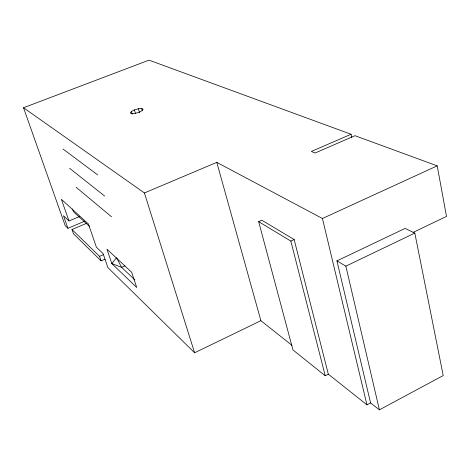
<?xml version="1.0" encoding="UTF-8"?>
<svg xmlns="http://www.w3.org/2000/svg" width="470" height="470" viewBox="0 0 470 470"><rect width="100%" height="100%" fill="white"/><g stroke="black" fill="none" stroke-linecap="round" stroke-linejoin="round"><path stroke-width="0.7" d="M131.324 111.508L130.29 112.959L131.712 113.699L135.054 113.44L139.032 112.271L142.11 110.65L143.097 109.204L141.646 108.482L138.321 108.752L134.385 109.904L131.324 111.508L132.17 114.257M379.407 409.846L443.21 375.554L414.816 233.079L405.093 228.414L336.925 260.874L370.572 402.907L379.407 409.846L345.867 266.149L336.925 260.874M328.319 374.185L325.24 375.771L292.969 349.944L258.659 221.652L261.819 220.23L294.161 239.541L328.319 374.185L366.947 404.84L370.572 402.907M79.506 216.535L68.984 220.971L61.376 199.315L88.401 223.932L96.379 247.179L103.106 253.618L107.865 267.559L194.609 352.794L260.897 320.687L291.923 345.303M413.06 232.421L446.5 216.406L437.212 165.851L354.968 135.689L315.041 153.032L311.357 151.469L351.078 134.261L351.836 137.739M345.867 266.149L414.816 233.079M258.659 221.652L290.836 241.075L294.161 239.541M351.078 134.261L149.025 60.154L23.5 107.736L144.413 192.959L216.782 162.362L322.444 218.497L437.212 165.851M124.92 265.891L121.618 267.36L111.801 263.541L106.943 249.188L131.694 272.312L136.717 287.481L111.801 263.541L116.525 257.719L121.618 267.36L134.867 279.885M86.404 223.397L71.986 229.525L73.479 233.772L101.085 260.897L105.004 259.176M71.986 229.525L99.523 256.344L103.529 254.587M23.5 107.736L65.213 225.647L67.921 228.308L84.629 221.229M62.962 148.978L97.607 174.863M69.584 168.278L104.628 196.019M76.099 187.26L111.525 216.787M89.459 226.381L73.426 211.706L72.462 208.944M68.984 220.971L63.468 215.701L67.921 228.308M99.523 256.344L101.085 260.897M144.413 192.959L194.609 352.794M134.385 109.904L135.442 113.335M138.321 108.752L139.578 112.871M141.646 108.482L142.269 110.544M216.782 162.362L260.897 320.687M290.836 241.075L325.24 375.771M322.444 218.497L366.947 404.84"/></g></svg>
